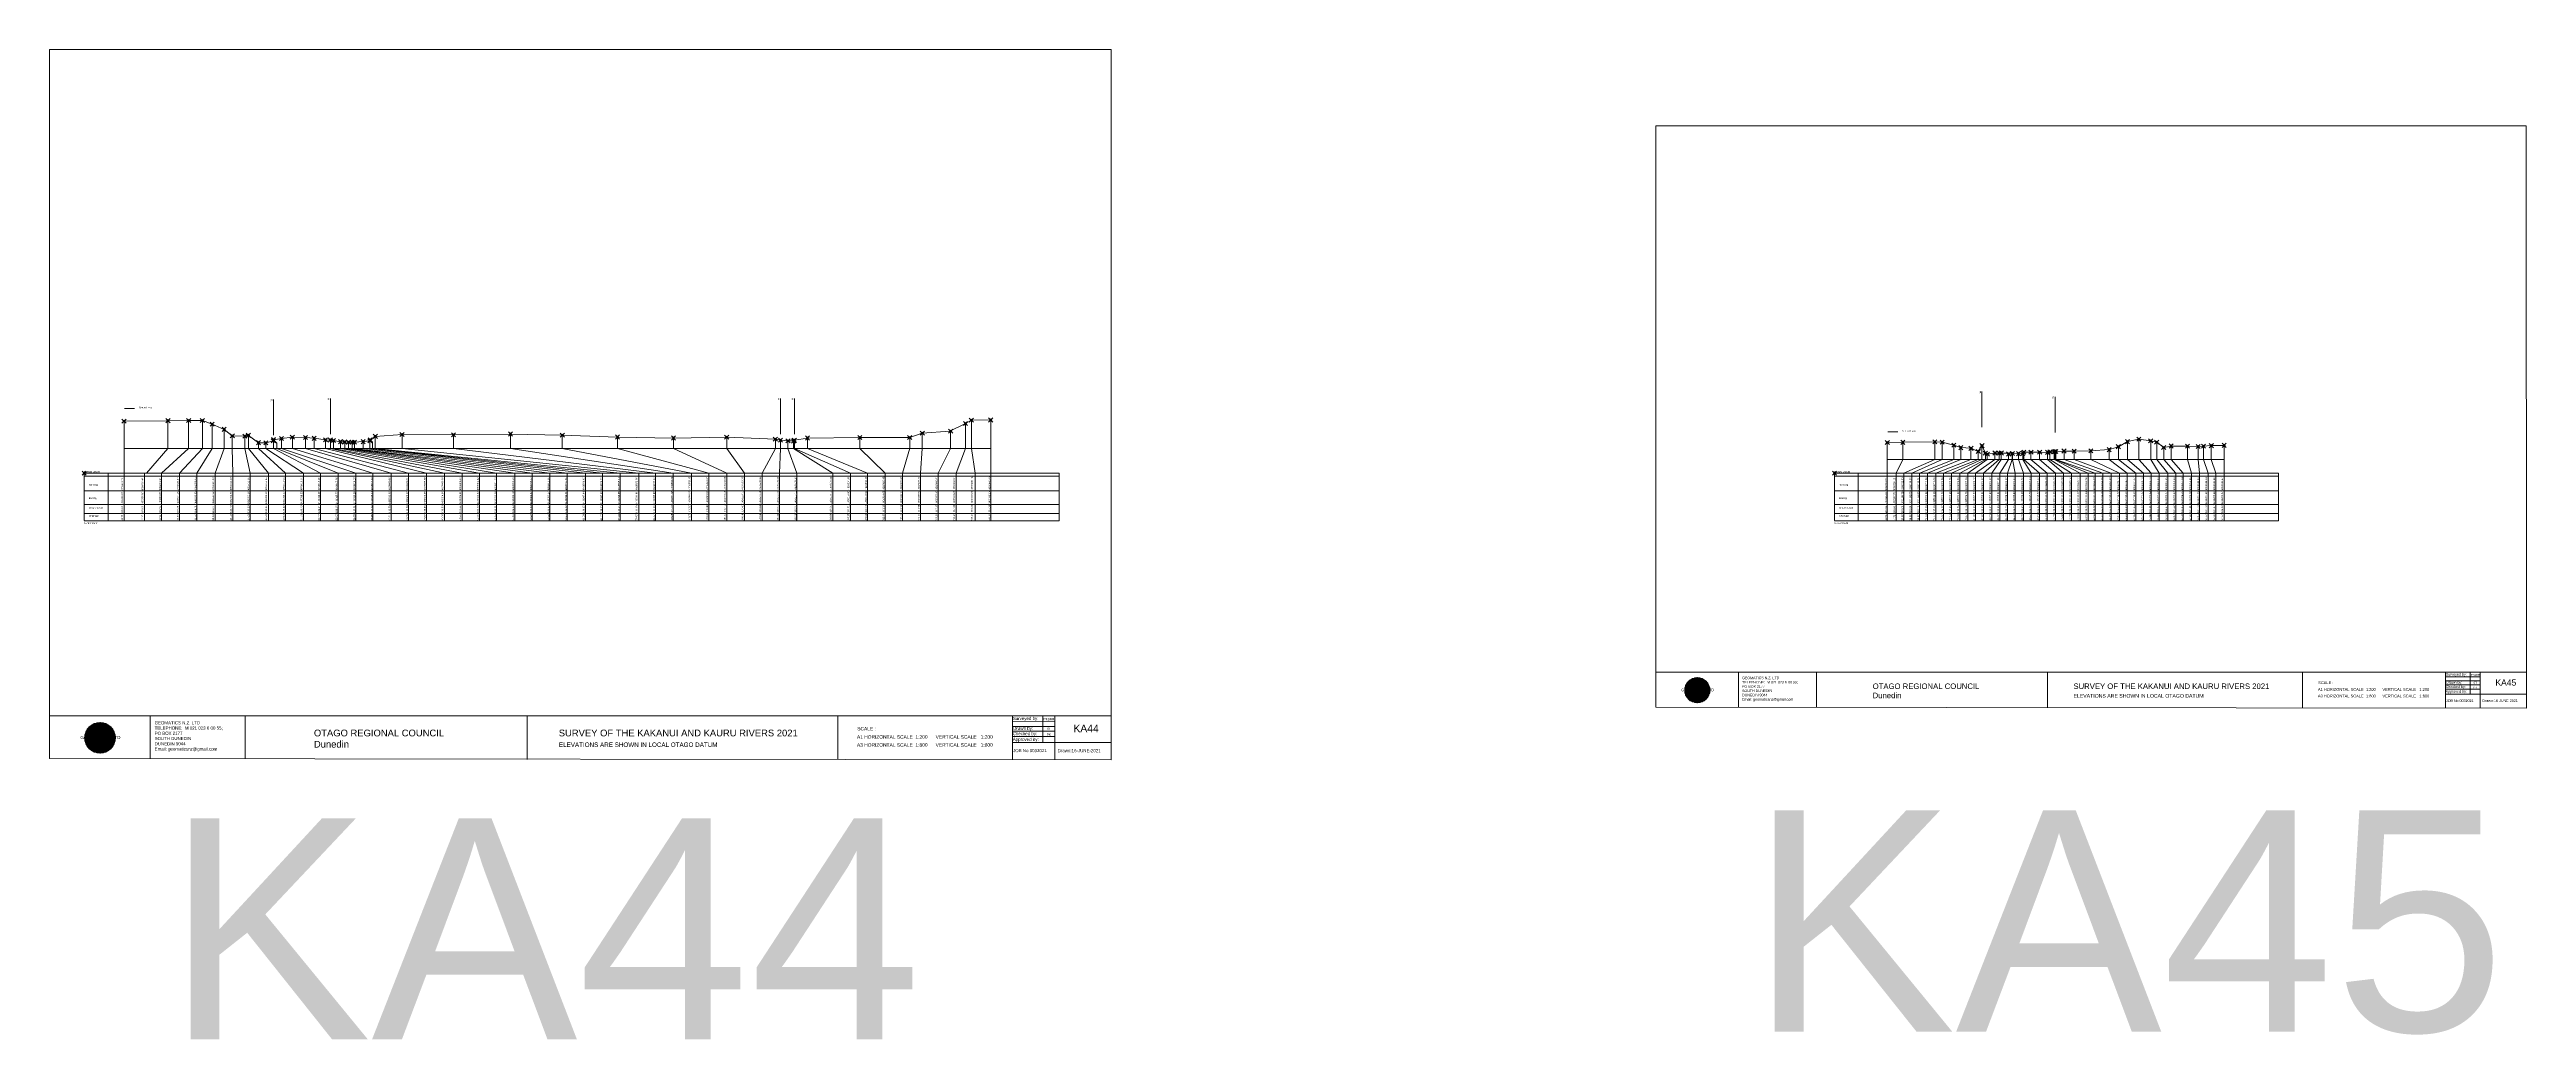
# Model space of a CAD drawing. Header units: millimetres. Extents: x -4102225 to 9709717, y -15023097 to 2258209.
# Drawn here: x 8468726 to 9185087, y -63899 to 222595 of the extents above; entities that cross this region are included whole.
import ezdxf

# ---------------------------------------------------------------- set-up
doc = ezdxf.new("R2010")
doc.units = ezdxf.units.MM
doc.header["$PDMODE"] = 35
doc.header["$PDSIZE"] = 600
doc.layers.get('0').update_dxf_attribs({"lineweight": 0})
doc.layers.add('geo', color=7, linetype='Continuous', lineweight=0)
doc.styles.get("Standard").update_dxf_attribs({"font": 'arial.ttf'})

# ---------------------------------------------------------------- blocks, each defined once
blk = doc.blocks.new('Geomatics_Circle_SPT')
at = {"layer": 'geo', "color": 2, "linetype": 'Continuous', "lineweight": 0}
for p, q in [((0, 25.2), (-25.2, 0)), ((-24.7, 4.9), (-4.9, 24.7)), ((-24.7, -4.9), (4.9, 24.7)), ((4.9, -24.7), (-24.7, 4.9)), ((-24.7, 0), (0, -24.7)), ((-9.7, 23.3), (-23.3, 9.6)), ((9.7, 23.3), (-23.3, -9.7)), ((-23.3, 9.7), (9.7, -23.3)), ((-21, 14), (-14, 21)), ((-21, -14), (14, 21)), ((14, -21), (-21, 14)), ((0, 0), (-17.8, 17.8)), ((0, 0), (-17.8, -17.8)), ((-14, 21), (21, -14)), ((21, 14), (-14, -21)), ((23.3, -9.7), (-9.7, 23.3)), ((-9.7, -23.3), (23.3, 9.7)), ((-4.9, 24.7), (24.7, -4.9)), ((24.7, 4.9), (-4.9, -24.7)), ((25.2, 0), (0, 25.2)), ((0, 0), (17.8, 17.8)), ((0, 0), (17.8, -17.8)), ((0, -24.8), (25.2, 0)), ((4.9, 24.7), (24.7, 4.9)), ((23.3, 9.7), (9.7, 23.3)), ((14, 21), (21, 14)), ((17.8, 18.1), (17.8, 18.1)), ((-4.9, -24.7), (-24.7, -4.9)), ((-23.3, -9.7), (-9.7, -23.3)), ((-14, -21), (-21, -14)), ((-17.8, -17.8), (-17.8, -17.8)), ((24.7, -4.9), (4.9, -24.7)), ((4.9, -24.7), (4.9, -24.7)), ((9.7, -23.3), (23.3, -9.7)), ((21, -14), (14, -21)), ((18.1, -17.8), (18.1, -17.8))]:
    blk.add_line(p, q, dxfattribs=at)
at = {"layer": 'geo', "color": 1, "linetype": 'Continuous', "lineweight": 0}
for p, q in [((-25.2, 0), (9.7, 23.3)), ((-25.2, 0), (-9.6, 23.3)), ((-25.2, 0), (23.3, 9.7)), ((-25.2, 0), (-23.3, 9.7)), ((-23.3, -9.7), (-25.2, 0)), ((-9.6, -23.3), (-25.2, 0)), ((9.7, -23.3), (-25.2, 0)), ((-4.9, 24.8), (-24.7, -4.9)), ((4.9, 24.7), (-24.7, 4.9)), ((14, 21), (-24.7, -4.9)), ((-14, 21), (-24.7, 4.9)), ((21, 14), (-24.7, 4.9)), ((-21, 14), (-24.7, -4.9)), ((0, 0), (-24.7, 4.9)), ((-24.7, 4.9), (-21, -14)), ((-24.7, 4.9), (-4.9, -24.7)), ((-24.7, 4.9), (14, -21)), ((-24.7, 4.9), (-24.7, 4.9)), ((0, 0), (-24.7, -4.9)), ((-23.3, 9.7), (0, 25.2)), ((-23.3, -9.6), (0, 25.2)), ((-23.3, -9.6), (17.8, 17.8)), ((-23.3, 9.7), (-17.8, 17.9)), ((-23.3, -9.6), (-17.8, 17.9)), ((-23.3, 9.7), (17.8, 17.8)), ((-17.8, -17.8), (-23.3, 9.7)), ((0, -25.2), (-23.3, 9.7)), ((-23.3, 9.7), (17.8, -17.8)), ((-23.3, 9.7), (25.2, 0)), ((-23.3, 9.4), (-23.3, 9.4)), ((-23.3, -9.7), (25.2, 0)), ((4.9, 24.8), (-21, -14)), ((-4.9, 24.7), (-21, 14)), ((14, 21), (-21, 14)), ((-14, 21), (-21, -14)), ((0, 0), (-21, 14)), ((-21, 14), (-14, -21)), ((-21, 14), (4.9, -24.7)), ((-21, 14), (-21, 14)), ((24.7, 4.9), (-21, 14)), ((0, 0), (-21, -14)), ((-17.9, 17.6), (-17.9, 17.6)), ((-17.8, 17.8), (9.7, 23.3)), ((-17.8, 17.8), (-9.6, 23.3)), ((-17.8, -17.8), (9.7, 23.3)), ((-17.8, -17.8), (-9.7, 23.3)), ((-9.7, -23.3), (-17.8, 17.8)), ((-17.8, 17.8), (9.7, -23.3)), ((-17.8, 17.8), (23.3, -9.6)), ((-17.8, 17.8), (23.3, 9.7)), ((-17.8, -17.8), (23.3, 9.7)), ((4.9, 24.7), (-14, 21)), ((-4.9, 24.7), (-14, -20.9)), ((0, 0), (-14, 21)), ((-14, 21), (-4.9, -24.7)), ((-14, 21), (-14, 21)), ((24.7, -4.9), (-14, 21)), ((21, 14), (-14, 21)), ((-14, -21), (24.7, 4.9)), ((0, 0), (-14, -21)), ((-9.8, 23.1), (-9.8, 23.1)), ((-9.7, 23.3), (0, 25.2)), ((-9.7, 23.3), (0, -25.2)), ((-9.7, -23.3), (0, 25.2)), ((-9.6, 23.3), (17.8, -17.8)), ((-9.6, 23.3), (25.2, 0)), ((-9.6, 23.3), (17.8, 17.8)), ((-9.6, -23.3), (17.8, 17.9)), ((25.2, 0), (-9.6, -23.3)), ((0, 0), (-4.9, 24.7)), ((-4.9, 24.7), (-4.9, 24.7)), ((21, -14), (-4.9, 24.7)), ((24.8, 4.9), (-4.9, 24.7)), ((14, 21), (-4.9, 24.7)), ((-4.9, -24.7), (21, 14)), ((0, 0), (-4.9, -24.7)), ((-0.2, 25.1), (-0.2, 25.1)), ((0, 25.2), (9.7, -23.3)), ((0, 25.2), (23.3, -9.7)), ((0, 25.2), (23.3, 9.7)), ((0, 25.2), (9.7, 23.3)), ((0, 0), (4.9, 24.7)), ((0, -25.2), (9.7, 23.3)), ((0, 0), (14, 21)), ((0, 0), (21, 14)), ((23.3, 9.7), (0, -25.2)), ((0, 0), (24.8, 4.9)), ((0, 0), (4.9, -24.7)), ((0, 0), (14, -21)), ((0, 0), (21, -14)), ((0, 0), (24.8, -4.9)), ((21, 14), (4.9, 24.8)), ((14, -21), (4.9, 24.7)), ((24.7, -4.9), (4.9, 24.7)), ((4.9, 24.7), (4.9, 24.7)), ((4.9, -24.7), (14, 21)), ((4.9, -24.7), (24.7, 4.9)), ((9.4, 23.3), (9.4, 23.3)), ((9.7, 23.3), (17.8, -17.8)), ((9.7, 23.3), (25.2, 0)), ((9.7, 23.3), (17.8, 17.9)), ((17.8, 17.8), (9.7, -23.3)), ((25.2, 0), (9.7, -23.3)), ((21, -14), (14, 21)), ((24.7, 4.9), (14, 21)), ((14, 21), (14, 21)), ((14, -21), (21, 14)), ((17.6, 17.9), (17.6, 17.9)), ((17.8, 17.8), (23.3, -9.7)), ((17.8, 17.8), (23.3, 9.7)), ((23.3, 9.7), (17.8, -17.8)), ((24.7, -4.9), (21, 14)), ((21, 14), (21, 14)), ((21, -14), (24.7, 4.9)), ((23.1, 9.8), (23.1, 9.8)), ((23.3, 9.7), (25.2, 0)), ((25.2, 0), (23.3, -9.6)), ((24.7, 4.9), (24.7, 4.9)), ((25.1, 0.2), (25.1, 0.2)), ((-25.2, 0), (23.3, -9.7)), ((-25.1, -0.2), (-25.1, -0.2)), ((-24.7, -4.9), (-24.7, -4.9)), ((-24.7, -4.9), (-14, -21)), ((-24.7, -4.9), (4.9, -24.7)), ((-24.7, -4.9), (21, -14)), ((-17.8, -17.8), (-23.3, -9.7)), ((0, -25.2), (-23.3, -9.6)), ((17.8, -17.8), (-23.3, -9.6)), ((-23.1, -9.8), (-23.1, -9.8)), ((-21, -14), (24.7, -4.9)), ((-21, -14), (-21, -14)), ((-21, -14), (-4.9, -24.7)), ((-21, -14), (14, -21)), ((23.3, -9.7), (-17.8, -17.8)), ((-9.6, -23.3), (-17.8, -17.8)), ((9.7, -23.3), (-17.8, -17.8)), ((-17.6, -17.9), (-17.6, -17.9)), ((-14, -21), (21, -14)), ((-14, -21), (-14, -21)), ((-14, -21), (4.9, -24.7)), ((17.8, -17.8), (-9.7, -23.3)), ((0, -25.2), (-9.7, -23.3)), ((-9.4, -23.3), (-9.4, -23.3)), ((-4.9, -24.7), (24.7, -4.9)), ((-4.9, -24.7), (14, -21)), ((-4.9, -24.7), (-4.9, -24.7)), ((23.3, -9.6), (0, -25.2)), ((9.7, -23.3), (0, -25.2)), ((0.2, -25.1), (0.2, -25.1)), ((4.9, -24.7), (21, -14)), ((4.9, -24.7), (4.9, -24.7)), ((17.8, -17.8), (9.7, -23.3)), ((9.8, -23.1), (9.8, -23.1)), ((14, -21), (24.7, -4.9)), ((14, -21), (14, -21)), ((23.3, -9.6), (17.8, -17.8)), ((17.9, -17.6), (17.9, -17.6)), ((21, -14), (21, -14)), ((23.3, -9.4), (23.3, -9.4)), ((24.7, -4.9), (24.7, -4.9))]:
    blk.add_line(p, q, dxfattribs=at)
at = {"layer": 'geo', "color": 114, "linetype": 'Continuous', "lineweight": 0}
for p, q in [((17.9, 17.8), (-25.2, 0)), ((-24.7, 4.9), (14, 21)), ((-24.7, -4.9), (21, 14)), ((-14, -21), (-24.7, 4.9)), ((9.7, 23.3), (-23.3, 9.7)), ((0, 0), (-23.3, 9.7)), ((-23.3, 9.7), (-9.7, -23.3)), ((0, 0), (-23.3, -9.7)), ((-4.9, -24.7), (-21, 14)), ((-20.9, 14), (4.9, 24.7)), ((24.8, 4.9), (-20.9, -14)), ((0, 25.2), (-17.8, 17.8)), ((-17.8, 17.8), (0, -25.2)), ((-14, 21), (-4.9, 24.7)), ((4.9, -24.7), (-14, 21)), ((0, 0), (-9.7, 23.3)), ((0, 0), (-9.7, -23.3)), ((-4.9, 24.7), (14, -21)), ((17.8, -17.8), (0, 25.2)), ((0, 0), (9.7, 23.3)), ((0, 0), (23.3, 9.7)), ((0, 0), (9.7, -23.3)), ((0, 0), (23.3, -9.7)), ((4.9, 24.7), (21, -14)), ((23.3, -9.7), (9.7, 23.3)), ((14, 21), (24.7, -4.9)), ((25.2, 0), (17.8, 17.8)), ((21, 14), (24.7, 4.9)), ((-25.2, 0), (-17.8, -17.8)), ((-21, -14), (-24.7, -4.9)), ((-17.8, -17.8), (25.2, 0)), ((24.8, -4.9), (-14, -21)), ((-9.6, -23.3), (23.3, -9.7)), ((21, -14), (-4.9, -24.8)), ((0, -25.2), (17.9, -17.8)), ((14, -21), (4.9, -24.8))]:
    blk.add_line(p, q, dxfattribs=at)
at = {"layer": 'geo', "color": 250, "linetype": 'Continuous', "lineweight": 0}
for p, q in [((0, 0), (-25.2, 0)), ((24.7, 4.9), (-24.7, 4.9)), ((-24.7, 4.9), (-24.7, -4.9)), ((-23.3, 9.7), (23.3, 9.7)), ((-23.3, 9.7), (-23.3, 9.7)), ((-23.3, -9.7), (-23.3, 9.7)), ((21, 14), (-21, 14)), ((-21, 14), (-21, -14)), ((-17.8, 17.8), (17.8, 17.8)), ((-17.8, -17.8), (-17.8, 17.8)), ((-14, 21), (-14, 21)), ((14, 21), (-14, 21)), ((-14, 20.9), (-14, -21)), ((-9.7, 23.3), (9.7, 23.3)), ((-9.7, -23.3), (-9.7, 23.3)), ((-4.9, 24.7), (4.9, 24.7)), ((-4.9, 24.7), (-4.9, -24.7)), ((0, 0), (0, 25.2)), ((0, 0), (0, -25.2)), ((0, 0), (25.2, 0)), ((4.9, 24.7), (4.9, -24.7)), ((9.7, -23.3), (9.7, 23.3)), ((14, 21), (14, -21)), ((17.8, -17.8), (17.8, 17.8)), ((21, 14), (21, 14)), ((21, -14), (21, 14)), ((23.3, 9.7), (23.3, -9.7)), ((24.7, 4.9), (24.7, 4.9)), ((24.7, -4.9), (24.7, 4.9)), ((-24.7, -4.9), (24.7, -4.9)), ((23.3, -9.7), (-23.3, -9.7)), ((-21, -14), (21, -14)), ((17.8, -17.8), (-17.8, -17.8)), ((-14, -21), (14, -21)), ((9.7, -23.3), (-9.7, -23.3)), ((-4.9, -24.7), (4.9, -24.7))]:
    blk.add_line(p, q, dxfattribs=at)
blk = doc.blocks.new('GeomaticsNZ TITLE BLOCK')
at = {"color": 7, "linetype": 'Continuous', "lineweight": 0}
for p, q in [((0, 94.9), (0, 1579.2)), ((0, 1579.2), (2363.4, 1579.2)), ((2363.4, 1579.2), (2364, 94.9)), ((2364, 94.9), (0, 94.9)), ((0, 94.9), (0, 0)), ((15.9, 94.9), (2364, 94.9)), ((224.3, 95.2), (224.3, -0.3)), ((2364, 94.9), (382.6, 94.9)), ((435.8, 95.2), (435.8, -0.7)), ((1063.4, 94.9), (1063.4, -2.4)), ((1755.4, 94.9), (1755.4, -2.6)), ((2143.6, 60.4), (2238.6, 60.4)), ((2143.9, 94.9), (2143.7, -3)), ((2143.9, 81.9), (2238.6, 81.7)), ((2143.9, 71), (2238.6, 71)), ((2211.5, 94.9), (2211.5, 36.1)), ((2238.6, 94.8), (2238.6, -3.2)), ((2364, -3.5), (2364, 94.9)), ((0, 0), (2364, -3.5)), ((2143.8, 48.6), (2238.6, 48.6)), ((2143.8, 35.4), (2364, 35.3))]:
    blk.add_line(p, q, dxfattribs=at)
at = {"color": 7, "linetype": 'Continuous', "lineweight": 0, "xscale": 1.36, "yscale": 1.36, "zscale": 1.36}
blk.add_blockref('Geomatics_Circle_SPT', (112.4, 45.7), dxfattribs=at)
at = {"color": 7, "linetype": 'Continuous', "lineweight": 0}
for s, p in [('PK&RR', (2213.2, 84.8)), ('ST', (2220.3, 63.6)), ('PK', (2220.4, 50.6))]:
    blk.add_text(s, height=5, dxfattribs=at).set_placement(p)
at = {"color": 7, "linetype": 'Continuous', "lineweight": 0, "attachment_point": 1}
for s, width, heights, insert, char_height in [('{\\C256;GEOMATICS N.Z. LTD                   \\PTELEPHONE:  M 021 023 6 00 55;\\PPO BOX 2177\\PSOUTH DUNEDIN\\PDUNEDIN 9044\\PEmail: geomaticsnz@gmail.com}', 3535.727, [94.7], (234, 82.7), 7), ('{\\C256;OTAGO REGIONAL COUNCIL\\PDunedin}', 3535.727, [0], (588.6, 64), 15), ('{\\C256;SURVEY OF THE KAKANUI AND KAURU RIVERS 2021}', 3535.727, [0], (1133.8, 64), 15), ('{\\C256;Surveyed by:}', 3535.727, [0], (2144.7, 92.4), 7), ('{\\C256;Checked by:}', 3535.727, [0], (2144.7, 58.6), 7), ('{\\C256;Drawn by:}', 3535.727, [0], (2145.8, 70.4), 7), ('{\\C256;Geomatics N.Z. LTD                   }', 125.079, [15.8], (68.8, 49.9), 7), ('{\\C256;ELEVATIONS ARE SHOWN IN LOCAL OTAGO DATUM}', 3535.727, [0], (1134.1, 35.4), 10), ('{\\C256;Approved by:}', 3535.727, [0], (2144.7, 45.9), 7), ('{\\C256;JOB No 0032021}', 3535.727, [0], (2145.3, 20.8), 7), ('{\\C256;Drawn:16-JUNE-2021}', 3535.727, [0], (2244.7, 20.7), 7)]:
    blk.add_mtext_dynamic_manual_height_columns(s, width=width, gutter_width=159, heights=heights, dxfattribs=dict(at, insert=insert, char_height=char_height))

msp = doc.modelspace()

# ---------------------------------------------------------------- linework, layer by layer
at = {"lineweight": 0}
for p, q in [((9027611.497, 113287.219), (9027611.497, 123645.857)), ((9048749.895, 111720.886), (9048749.895, 122079.524)), ((8533474.138, 110971.855), (8533474.138, 121330.493)), ((8549951.658, 111239.046), (8549951.658, 121597.684)), ((8680158.208, 111239.046), (8680158.208, 121597.684)), ((8684150.839, 111239.046), (8684150.839, 121597.684)), ((8478735.656, 100000), (8478735.656, 86302.518)), ((8478735.656, 100000), (8760748.98, 100000)), ((8478735.656, 99153.568), (8760748.98, 99153.568)), ((8478735.656, 94830.946), (8760748.98, 94830.946)), ((8485637.998, 100000), (8485637.998, 86175.74)), ((8984950.935, 100000), (8984950.935, 86302.518)), ((8984950.935, 100000), (9113326.062, 100000)), ((8984950.935, 99153.568), (9113326.062, 99153.568)), ((8984950.935, 94830.946), (9113326.062, 94830.946)), ((8991853.277, 100000), (8991853.277, 86175.74)), ((8478735.656, 90885.991), (8760748.98, 90885.991)), ((8478735.656, 88325.82), (8760748.98, 88325.82)), ((8478735.656, 86175.74), (8760748.98, 86175.74)), ((8984950.935, 90885.991), (9113326.062, 90885.991)), ((8984950.935, 88325.82), (9113326.062, 88325.82)), ((8984950.935, 86175.74), (9113326.062, 86175.74))]:
    msp.add_line(p, q, dxfattribs=at)
for p, q in [((8490278.745, 115037), (8490278.745, 86175.74)), ((9000226.385, 108885), (9000226.385, 86175.74)), ((9004712.712, 108925), (9004712.712, 103901.562)), ((9013984.841, 109075), (9013984.841, 103901.562)), ((9016086.642, 108925), (9016086.642, 103901.562)), ((9019465.719, 108115), (9019465.719, 103901.562)), ((9067060.163, 107648), (9067060.163, 103901.562)), ((9069716.389, 109128), (9069716.389, 103901.562)), ((9072997.994, 109808), (9072997.994, 103901.562)), ((9076403.682, 109368), (9076403.682, 103901.562)), ((9078141.189, 108968), (9078141.189, 103901.562)), ((9082321.547, 107849), (9082321.547, 103901.562)), ((9087035.929, 107809), (9087035.929, 103901.562)), ((9090153.55, 107699), (9090153.55, 103901.562)), ((9091668.228, 107789), (9091668.228, 103901.562)), ((9093939.12, 107969), (9093939.12, 103901.562)), ((9097670.164, 108029), (9097670.164, 86175.74)), ((9000226.385, 103901.562), (9097670.164, 103901.562)), ((9021508.627, 107376), (9021508.627, 103901.562)), ((9024435.03, 107186), (9024435.03, 103901.562)), ((9026540.495, 106266), (9026540.495, 103901.562)), ((9028594.06, 105756), (9028594.06, 103901.562)), ((9029143.535, 105486), (9029143.535, 103901.562)), ((9031373.954, 105826), (9031373.954, 103901.562)), ((9032572.014, 105796), (9032572.014, 103901.562)), ((9033210.568, 105816), (9033210.568, 103901.562)), ((9035317.817, 105546), (9035317.817, 103901.562)), ((9036386.456, 105696), (9036386.456, 103901.562)), ((9036416.343, 105696), (9036416.343, 103901.562)), ((9038195.764, 105627), (9038195.764, 103901.562)), ((9039437.918, 105727), (9039437.918, 103901.562)), ((9039732.019, 106047), (9039732.019, 103901.562)), ((9041788.426, 106077), (9041788.426, 103901.562)), ((9044279.185, 106087), (9044279.185, 103901.562)), ((9046548.188, 106017), (9046548.188, 103901.562)), ((9047278.638, 106157), (9047278.638, 103901.562)), ((9048512.98, 106167), (9048512.98, 103901.562)), ((9048992.208, 106267), (9048992.208, 103901.562)), ((9051341.684, 106387), (9051341.684, 103901.562)), ((9054285.819, 106377), (9054285.819, 103901.562)), ((9059116.357, 106458), (9059116.357, 103901.562)), ((9064425.461, 106798), (9064425.461, 103901.562)), ((9080167.765, 107419), (9080167.765, 103901.562)), ((8760748.98, 100000), (8760748.98, 86175.74)), ((9002813.554, 86175.74), (9002813.554, 100000)), ((9004995.642, 86175.74), (9004995.642, 100000)), ((9007301.671, 86175.74), (9007301.671, 100000)), ((9009572.22, 86175.74), (9009572.22, 100000)), ((9011819.721, 86175.74), (9011819.721, 100000)), ((9014298.849, 86175.74), (9014298.849, 100000)), ((9016523.111, 86175.74), (9016523.111, 100000)), ((9018840.043, 86175.74), (9018840.043, 100000)), ((9021226.501, 86175.74), (9021226.501, 100000)), ((9023519.046, 86175.74), (9023519.046, 100000)), ((9025758.418, 86175.74), (9025758.418, 100000)), ((9028015.77, 86175.74), (9028015.77, 100000)), ((9030449.088, 86175.74), (9030449.088, 100000)), ((9032733.696, 86175.74), (9032733.696, 100000)), ((9034953.081, 86175.74), (9034953.081, 100000)), ((9037219.422, 86175.74), (9037219.422, 100000)), ((9039602.915, 86175.74), (9039602.915, 100000)), ((9041888.766, 86175.74), (9041888.766, 100000)), ((9044242.038, 86175.74), (9044242.038, 100000)), ((9046513.926, 86175.74), (9046513.926, 100000)), ((9048876.763, 86175.74), (9048876.763, 100000)), ((9051212.917, 86175.74), (9051212.917, 100000)), ((9053491.882, 86175.74), (9053491.882, 100000)), ((9056023.13, 86175.74), (9056023.13, 100000)), ((9058280.195, 86175.74), (9058280.195, 100000)), ((9060331.646, 86175.74), (9060331.646, 100000)), ((9062613.575, 86175.74), (9062613.575, 100000)), ((9065024.229, 86175.74), (9065024.229, 100000)), ((9067361.339, 86175.74), (9067361.339, 100000)), ((9069624.812, 86175.74), (9069624.812, 100000)), ((9072072.38, 86175.74), (9072072.38, 100000)), ((9074335.852, 86175.74), (9074335.852, 100000)), ((9076524.443, 86175.74), (9076524.443, 100000)), ((9078904.493, 86175.74), (9078904.493, 100000)), ((9081342.88, 86175.74), (9081342.88, 100000)), ((9083687.45, 86175.74), (9083687.45, 100000)), ((9085844.386, 86175.74), (9085844.386, 100000)), ((9088220.228, 86175.74), (9088220.228, 100000)), ((9090564.798, 86175.74), (9090564.798, 100000)), ((9093065.635, 86175.74), (9093065.635, 100000)), ((9095285.115, 86175.74), (9095285.115, 100000)), ((9113326.062, 100000), (9113326.062, 86175.74))]:
    msp.add_line(p, q)
at = {"color": 1, "lineweight": 0}
for p, q in [((8490361.032, 118744.445), (8493267.763, 118744.445)), ((9000359.651, 111972.911), (9003266.382, 111972.911))]:
    msp.add_line(p, q, dxfattribs=at)
at = {"linetype": 'Continuous', "lineweight": 0}
for p, q in [((8502968.844, 115177), (8502968.844, 107146.411)), ((8508962.968, 115257), (8508962.968, 107146.411)), ((8512927.86, 115247), (8512927.86, 107146.411)), ((8735325.323, 115334), (8735325.323, 107146.411)), ((8515758.337, 114156), (8515758.337, 107146.411)), ((8519240.906, 112666), (8519240.906, 107146.411)), ((8521576.025, 110786), (8521576.025, 107146.411)), ((8525206.391, 110686), (8525206.391, 107146.411)), ((8526220.957, 110936), (8526220.957, 107146.411)), ((8529155.842, 108816), (8529155.842, 107146.411)), ((8531307.718, 108776), (8531307.718, 107146.411)), ((8533468.853, 109336), (8533468.853, 107146.411)), ((8533474.138, 109666), (8533474.138, 107146.411)), ((8533474.138, 109666), (8534461.273, 108662.902)), ((8534461.273, 108662.902), (8534461.273, 107146.411)), ((8535787.865, 110006), (8535787.865, 107146.411)), ((8538957.059, 110386), (8538957.059, 107146.411)), ((8542738.857, 110286), (8542738.857, 107146.411)), ((8545256.261, 110086), (8545300.247, 107134.909)), ((8548524.72, 109626), (8548524.72, 107146.411)), ((8549951.658, 109586), (8549951.658, 107146.411)), ((8550854.184, 109436), (8550854.184, 107146.411)), ((8552856.612, 109086), (8552856.612, 107146.411)), ((8554095.665, 109006), (8554095.665, 107146.411)), ((8555193.679, 108976), (8555193.679, 107146.411)), ((8556271.876, 108976), (8556271.876, 107146.411)), ((8556918.86, 108946), (8556918.86, 107146.411)), ((8559449.112, 109116), (8559449.112, 107146.411)), ((8561393.133, 109346), (8561393.133, 107146.411)), ((8561472.228, 109596), (8562104.985, 108991.025)), ((8562104.985, 108991.025), (8562104.985, 107146.411)), ((8562930.666, 110636), (8562930.666, 107146.411)), ((8570671.835, 111186), (8570671.835, 107146.411)), ((8585535.628, 111076), (8585535.628, 107146.411)), ((8602045.983, 111316), (8602045.983, 107146.411)), ((8617019.413, 110985), (8617019.413, 107146.411)), ((8632976.84, 110445), (8632976.84, 107146.411)), ((8649172.957, 110165), (8649172.957, 107146.411)), ((8664578.724, 110405), (8664578.724, 107146.411)), ((8678640.598, 109835), (8678640.598, 107146.411)), ((8680108.819, 109515), (8680108.819, 107146.411)), ((8682289.815, 109345), (8682289.815, 107146.411)), ((8683894.599, 109305), (8683894.599, 107146.411)), ((8684150.839, 109505), (8684150.839, 107146.411)), ((8687942.576, 110165), (8687942.576, 107146.411)), ((8703091.604, 110315), (8703091.604, 107146.411)), ((8717487.984, 110334), (8717487.984, 107195.697)), ((8721139.231, 111554), (8721139.231, 107146.411)), ((8729343.849, 112124), (8729343.849, 107146.411)), ((8733630.465, 114384), (8733630.465, 107146.411)), ((9027611.497, 107960), (9027611.497, 103901.562)), ((8502968.844, 107146.411), (8496790.441, 100000)), ((8508962.968, 107146.411), (8501117.26, 100000)), ((8512927.86, 107146.411), (8506302.346, 100000)), ((8515758.337, 107146.411), (8511350.908, 100000)), ((8519240.906, 107146.411), (8516581.292, 100000)), ((8521576.025, 107146.411), (8521714.034, 100000)), ((8585535.628, 107146.411), (8643999.517, 100000)), ((8602045.983, 107146.411), (8649108.105, 100000)), ((8617019.413, 107146.411), (8654380.539, 100000)), ((8632976.84, 107146.411), (8659379.845, 100000)), ((8649172.957, 107146.411), (8664609.199, 100000)), ((8664578.724, 107146.411), (8669708.681, 100000)), ((9004712.712, 103901.562), (9002813.554, 100000)), ((9013984.841, 103901.562), (9004995.642, 100000)), ((9016086.642, 103901.562), (9007301.671, 100000)), ((9019465.719, 103901.562), (9009572.22, 100000)), ((9021508.627, 103901.562), (9011819.721, 100000)), ((9024435.03, 103901.562), (9014298.849, 100000)), ((9026540.495, 103901.562), (9016523.111, 100000)), ((9027611.497, 103901.562), (9018840.043, 100000)), ((9028594.06, 103901.562), (9021226.501, 100000)), ((9029143.535, 103901.562), (9023519.046, 100000)), ((9031373.954, 103901.562), (9025758.418, 100000)), ((9032572.014, 103901.562), (9028015.77, 100000)), ((9033210.568, 103901.562), (9030449.088, 100000)), ((9035317.817, 103901.562), (9032733.696, 100000)), ((9036386.456, 103901.562), (9034953.081, 100000)), ((9036416.343, 103901.562), (9037219.422, 100000)), ((9038195.764, 103901.562), (9039602.915, 100000)), ((9039437.918, 103901.562), (9041888.766, 100000)), ((9039732.019, 103901.562), (9044242.038, 100000)), ((9041788.426, 103901.562), (9046513.926, 100000)), ((9044279.185, 103901.562), (9048876.763, 100000)), ((9046548.188, 103901.562), (9051212.917, 100000)), ((9047278.638, 103901.562), (9053491.882, 100000)), ((9048512.98, 103901.562), (9056023.13, 100000)), ((9048749.895, 103901.562), (9058280.195, 100000)), ((9048992.208, 103901.562), (9060331.646, 100000)), ((9051341.684, 103901.562), (9062613.575, 100000)), ((9054285.819, 103901.562), (9065024.229, 100000)), ((9059116.357, 103901.562), (9067361.339, 100000)), ((9064425.461, 103901.562), (9069624.812, 100000)), ((9067060.163, 103901.562), (9072072.38, 100000)), ((9069716.389, 103901.562), (9074335.852, 100000)), ((9072997.994, 103901.562), (9076524.443, 100000)), ((9076403.682, 103901.562), (9078904.493, 100000)), ((9078141.189, 103901.562), (9081342.88, 100000)), ((9080167.765, 103901.562), (9083687.45, 100000)), ((9082321.547, 103901.562), (9085844.386, 100000)), ((9087035.929, 103901.562), (9088220.228, 100000)), ((9090153.55, 103901.562), (9090564.798, 100000)), ((9091668.228, 103901.562), (9093065.635, 100000)), ((9093939.12, 103901.562), (9095285.115, 100000)), ((8496150.264, 86175.74), (8496150.264, 100000)), ((8501117.26, 86175.74), (8501117.26, 100000)), ((8506302.346, 86175.74), (8506302.346, 100000)), ((8511350.908, 86175.74), (8511350.908, 100000)), ((8516581.292, 86175.74), (8516581.292, 100000)), ((8521714.034, 86175.74), (8521714.034, 100000)), ((8526778.355, 86175.74), (8526778.355, 100000)), ((8532013.728, 86175.74), (8532013.728, 100000)), ((8536962.668, 86175.74), (8536962.668, 100000)), ((8542141.895, 86175.74), (8542141.895, 100000)), ((8547051.319, 86175.74), (8547051.319, 100000)), ((8552173.924, 86175.74), (8552173.924, 100000)), ((8557277.92, 86175.74), (8557277.92, 100000)), ((8562215.06, 86175.74), (8562215.06, 100000)), ((8567551.956, 86175.74), (8567551.956, 100000)), ((8572585.63, 86175.74), (8572585.63, 100000)), ((8577771.746, 86175.74), (8577771.746, 100000)), ((8588036.438, 86175.74), (8588036.438, 100000)), ((8593092.285, 86175.74), (8593092.285, 100000)), ((8598003.056, 86175.74), (8598003.056, 100000)), ((8603291.486, 86175.74), (8603291.486, 100000)), ((8608279.546, 86175.74), (8608279.546, 100000)), ((8613427.334, 86175.74), (8613427.334, 100000)), ((8618412.623, 86175.74), (8618412.623, 100000)), ((8623738.432, 86175.74), (8623738.432, 100000)), ((8628635.502, 86175.74), (8628635.502, 100000)), ((8633750.188, 86175.74), (8633750.188, 100000)), ((8639136.974, 86175.74), (8639136.974, 100000)), ((8643999.517, 86175.74), (8643999.517, 100000)), ((8649108.105, 86175.74), (8649108.105, 100000)), ((8654380.539, 86175.74), (8654380.539, 100000)), ((8659379.845, 86175.74), (8659379.845, 100000)), ((8664609.199, 86175.74), (8664609.199, 100000)), ((8669708.681, 86175.74), (8669708.681, 100000)), ((8674843.877, 86175.74), (8674843.877, 100000))]:
    msp.add_line(p, q, dxfattribs=at)
at = {"color": 7}
for p, q in [((8740920.088, 115394), (8740920.088, 86175.74)), ((8490278.745, 107146.411), (8740920.088, 107146.411))]:
    msp.add_line(p, q, dxfattribs=at)
at = {"color": 7, "linetype": 'Continuous', "lineweight": 0}
for p, q in [((8525206.391, 107146.411), (8526778.355, 100000)), ((8526220.957, 107146.411), (8532013.728, 100000)), ((8529155.842, 107146.411), (8536962.668, 100000)), ((8531307.718, 107146.411), (8542141.895, 100000)), ((8533474.138, 107146.411), (8547051.319, 100000)), ((8534461.273, 107146.411), (8552173.924, 100000)), ((8535787.865, 107146.411), (8557277.92, 100000)), ((8538957.059, 107146.411), (8562215.06, 100000)), ((8542738.857, 107146.411), (8567551.956, 100000)), ((8545256.261, 107146.411), (8572585.63, 100000)), ((8548524.72, 107146.411), (8577771.746, 100000)), ((8549951.658, 107146.411), (8582930.937, 100000)), ((8550854.184, 107146.411), (8588036.438, 100000)), ((8552856.612, 107146.411), (8593092.285, 100000)), ((8554095.665, 107146.411), (8598003.056, 100000)), ((8555193.679, 107146.411), (8603291.486, 100000)), ((8556271.876, 107146.411), (8608279.546, 100000)), ((8556918.86, 107146.411), (8613427.334, 100000)), ((8559449.112, 107146.411), (8618412.623, 100000)), ((8561393.133, 107146.411), (8623738.432, 100000)), ((8562104.985, 107146.411), (8628635.502, 100000)), ((8562930.666, 107146.411), (8633750.188, 100000)), ((8570671.835, 107146.411), (8639136.974, 100000)), ((8678640.598, 107146.411), (8674843.877, 100000)), ((8680108.819, 107146.411), (8679836.452, 100000)), ((8682289.815, 107146.411), (8684818.177, 100000)), ((8683894.599, 107146.411), (8695241.012, 100000)), ((8684150.839, 107146.411), (8700342.157, 100000)), ((8687942.576, 107146.411), (8705250.235, 100000)), ((8703091.604, 107146.411), (8710406.496, 100000)), ((8717487.984, 107195.697), (8715439.616, 100000)), ((8721139.231, 107146.411), (8720617.259, 100000)), ((8729343.849, 107146.411), (8725711.751, 100000)), ((8733630.465, 107146.411), (8730944.748, 100000)), ((8735325.323, 107146.411), (8736471.78, 100000)), ((8679836.452, 86175.74), (8679836.452, 100000)), ((8684818.177, 86175.74), (8684818.177, 100000)), ((8695241.012, 86175.74), (8695241.012, 100000)), ((8700342.157, 86175.74), (8700342.157, 100000)), ((8705250.235, 86175.74), (8705250.235, 100000)), ((8710406.496, 86175.74), (8710406.496, 100000)), ((8715439.616, 86175.74), (8715439.616, 100000)), ((8720617.259, 86175.74), (8720617.259, 100000)), ((8725711.751, 86175.74), (8725711.751, 100000)), ((8730944.748, 86175.74), (8730944.748, 100000)), ((8736471.78, 100000), (8736471.78, 86175.74))]:
    msp.add_line(p, q, dxfattribs=at)
at = {"color": 4}
msp.add_line((9048749.895, 106257), (9048749.895, 103901.562), dxfattribs=at)
at = {"color": 4, "linetype": 'Continuous', "lineweight": 0}
msp.add_line((8582930.937, 86175.74), (8582930.937, 100000), dxfattribs=at)
at = {"color": 1}
msp.add_lwpolyline([(8490278.745, 115037), (8502968.844, 115177), (8508962.968, 115257), (8512927.86, 115257), (8515758.337, 114156), (8519240.906, 112666), (8521576.025, 110786), (8525206.391, 110686), (8526220.957, 110936), (8529155.842, 108816), (8531307.718, 108776), (8533468.853, 109336), (8533474.138, 109666), (8535787.865, 110006), (8538957.059, 110386), (8542738.857, 110286), (8545256.261, 110086), (8548524.72, 109626), (8549951.658, 109586), (8550854.184, 109436), (8552856.612, 109086), (8554095.665, 109086), (8555193.679, 108976), (8556271.876, 108976), (8556918.86, 108946), (8559449.112, 109116), (8561393.133, 109346), (8561472.228, 109596), (8562930.666, 110636), (8570671.835, 111186), (8585535.628, 111076), (8602045.983, 111316), (8617019.413, 110985), (8632976.84, 110445), (8649172.957, 110165), (8664578.724, 110405), (8678640.598, 109835), (8680108.819, 109515), (8682289.815, 109345), (8683894.599, 109345), (8684150.839, 109505), (8687942.576, 110165), (8703091.604, 110315), (8717487.959, 110334), (8721139.231, 111554), (8729060.169, 112124), (8733630.465, 114384), (8735325.323, 115334), (8740920.088, 115394)], dxfattribs=at)
at = {"color": 1, "linetype": 'Continuous', "lineweight": 0}
msp.add_lwpolyline([(9000226.385, 108885), (9004712.712, 108925), (9013984.841, 109075), (9016086.642, 108925), (9019465.719, 108115), (9021508.627, 107376), (9024435.03, 107186), (9026540.495, 106266), (9027611.497, 107960), (9028594.06, 105756), (9029143.535, 105486), (9031373.954, 105826), (9032572.014, 105826), (9033210.568, 105816), (9035317.817, 105816), (9036386.456, 105696), (9036416.343, 105696), (9038195.764, 105627), (9038195.764, 105627), (9039437.918, 105727), (9039732.019, 106047), (9041788.426, 106077), (9044279.185, 106087), (9046548.188, 106017), (9047278.638, 106157), (9048512.98, 106167), (9048749.895, 106257), (9048992.208, 106267), (9051341.684, 106387), (9054285.819, 106377), (9059116.357, 106458), (9064425.461, 106798), (9067060.163, 107648), (9069716.389, 109128), (9072997.994, 109808), (9076403.682, 109368), (9078141.189, 108968), (9080167.765, 107419), (9082321.547, 107849), (9087035.929, 107809), (9085359.396, 107809), (9087035.929, 107809), (9090153.55, 107699), (9091668.228, 107789), (9093939.12, 107969), (9097670.164, 108029)], dxfattribs=at)
at = {"color": 7}
for p in [(8490278.745, 115037), (8502968.844, 115177), (8508962.968, 115257), (8512927.86, 115247), (8515758.337, 114156), (8733630.465, 114384), (8735325.323, 115334), (8740920.088, 115394), (8519240.906, 112666), (8521576.025, 110786), (8525206.391, 110686), (8526220.957, 110936), (8529155.842, 108816), (8531307.718, 108776), (8533468.853, 109336), (8533474.138, 109666), (8535787.865, 110006), (8538957.059, 110386), (8542738.857, 110286), (8545256.261, 110086), (8548524.72, 109626), (8549951.658, 109586), (8550854.184, 109436), (8552856.612, 109086), (8554095.665, 109006), (8555193.679, 108976), (8556271.876, 108976), (8556918.86, 108946), (8559449.112, 109116), (8561393.133, 109346), (8561472.228, 109596), (8562930.666, 110636), (8570671.835, 111186), (8585535.628, 111076), (8602045.983, 111316), (8617019.413, 110985), (8632976.84, 110445), (8649172.957, 110165), (8664578.724, 110405), (8678640.598, 109835), (8680108.819, 109515), (8682289.815, 109345), (8683894.599, 109305), (8684150.839, 109505), (8687942.576, 110165), (8703091.604, 110315), (8717487.959, 110334), (8721139.231, 111554), (8729343.849, 112124), (9000226.385, 108885), (9004712.712, 108925), (9013984.841, 109075), (9016086.642, 108955), (9019465.719, 108115), (9021508.627, 107376), (9024435.03, 107186), (9027611.497, 107960), (9067060.163, 107648), (9069716.389, 109128), (9072997.994, 109808), (9076403.682, 109368), (9078141.189, 108968), (9080167.765, 107419), (9082321.547, 107849), (9087035.929, 107809), (9090153.55, 107699), (9091668.228, 107789), (9093939.12, 107969), (9097670.164, 108029), (9026540.495, 106266), (9028594.06, 105756), (9029143.535, 105486), (9031373.954, 105826), (9032572.014, 105796), (9033210.568, 105816), (9035317.817, 105546), (9036386.456, 105696), (9036416.343, 105696), (9038195.764, 105627), (9039437.918, 105727), (9039732.019, 106047), (9041788.426, 106077), (9044279.185, 106087), (9046548.188, 106017), (9047278.638, 106157), (9048512.98, 106167), (9048749.895, 106257), (9048992.208, 106267), (9051341.684, 106387), (9054285.819, 106377), (9059116.357, 106458), (9064425.461, 106798)]:
    msp.add_point(p, dxfattribs=at)
at = {"color": 7, "lineweight": 0}
for p in [(8478735.656, 100000), (8478735.656, 100000), (8984950.935, 100000), (8984950.935, 100000)]:
    msp.add_point(p, dxfattribs=at)

# ---------------------------------------------------------------- block references
for p, xscale, yscale, zscale in [((8468726.002, 17459.774), 129.8950617620501, 129.8950617620501, 129.8950617620501), ((8933309.765, 32308.825), 106.5053773992074, 106.5053773992074, 106.5053773992074)]:
    msp.add_blockref('GeomaticsNZ TITLE BLOCK', p, dxfattribs=dict(at, xscale=xscale, yscale=yscale, zscale=zscale))

# ---------------------------------------------------------------- texts
at = {"lineweight": 0}
for s, height, p in [('Ground Level', 473.07414, (8494553.363, 118744.445)), ('Ground Level', 473.07414, (9004551.982, 111972.911)), ('DATUM 100.00', 473.07414, (8478668.72, 100135.982)), ('DATUM 100.00', 473.07414, (8984883.998, 100135.982)), ('Northing', 473.0741, (8480179.723, 96387.343)), ('Northing', 473.0741, (8986395.002, 96387.343)), ('Ground Level', 473.07414, (8480127.943, 89738.63)), ('Chainage', 473.0741, (8480130.202, 87414.494)), ('Easting', 473.0741, (8480110.84, 92527.941)), ('Ground Level', 473.07414, (8986343.222, 89738.63)), ('Chainage', 473.0741, (8986345.48, 87414.494)), ('Easting', 473.0741, (8986326.119, 92527.941)), ('Section KA44', 473.07414, (8478668.709, 85257.825)), ('Section KA45', 473.07414, (8984883.988, 85257.825))]:
    msp.add_text(s, height=height, dxfattribs=at).set_placement(p)
for s, p in [(' -9.72  115.04  1430346.57  4996648.21', (8490001.946, 86153.571)), ('  2.97  115.18  1430338.50  4996638.46', (8495883.757, 86155.276)), ('  8.96  115.26  1430333.89  4996634.49', (8500986.722, 86147.432)), (' 12.93  115.25  1430331.48  4996631.32', (8506089.687, 86099.683)), (' 15.76  114.16  1430329.33  4996629.45', (8511192.652, 86099.683)), (' 19.24  112.67  1430326.82  4996627.03', (8516295.617, 86099.683)), (' 21.58  110.79  1430324.95  4996625.59', (8521398.582, 86155.276)), (' 25.21  110.69  1430322.56  4996622.85', (8526501.547, 86155.276)), (' 26.22  110.94  1430321.56  4996622.41', (8531604.512, 86155.276)), (' 29.16  108.82  1430319.57  4996620.25', (8536707.478, 86155.276)), (' 31.31  108.78  1430318.23  4996618.55', (8541810.443, 86146.409)), (' 33.47  109.34  1430316.36  4996617.36', (8546913.408, 86146.409)), (' 33.47  109.67  1430315.77  4996617.96', (8552016.373, 86146.409)), (' 35.79  110.01  1430314.28  4996616.17', (8557119.338, 86146.409)), (' 38.96  110.39  1430312.74  4996613.22', (8562222.303, 86146.409)), (' 42.74  110.29  1430310.82  4996609.82', (8567325.268, 86166.872)), (' 45.26  110.09  1430309.07  4996608.01', (8572428.233, 86166.872)), (' 48.52  109.63  1430306.65  4996605.80', (8577531.198, 86166.872)), (' 49.95  109.59  1430304.86  4996605.55', (8582634.163, 86166.872)), (' 50.85  109.44  1430304.61  4996604.53', (8587737.128, 86146.75)), (' 52.86  109.09  1430303.92  4996602.42', (8592840.093, 86146.75)), (' 54.10  109.01  1430303.38  4996601.23', (8597943.059, 86146.75)), (' 55.19  108.98  1430302.78  4996600.29', (8603046.024, 86146.75)), (' 56.27  108.98  1430301.97  4996599.57', (8608148.989, 86146.75)), (' 56.92  108.95  1430300.57  4996600.00', (8613251.954, 86146.75)), (' 59.45  109.12  1430299.21  4996597.80', (8618354.919, 86146.75)), (' 61.39  109.35  1430297.84  4996596.42', (8623457.884, 86149.478)), (' 61.47  109.60  1430297.82  4996596.33', (8628560.849, 86149.478)), (' 62.93  110.64  1430296.85  4996595.24', (8633663.814, 86149.478)), (' 70.67  111.19  1430291.91  4996589.26', (8638766.779, 86142.657)), (' 85.54  111.08  1430282.82  4996577.43', (8643869.744, 86147.432)), ('102.05  111.32  1430271.08  4996565.79', (8648972.709, 86099.683)), ('117.02  110.99  1430260.52  4996555.16', (8654075.675, 86099.683)), ('132.98  110.45  1430249.82  4996543.32', (8659178.64, 86099.683)), ('149.17  110.17  1430239.41  4996530.89', (8664281.605, 86099.683)), ('164.58  110.41  1430229.19  4996519.36', (8669384.57, 86099.683)), ('178.64  109.84  1430219.31  4996509.34', (8674487.535, 86099.683)), ('  0.23  108.89  1432196.82  4996734.79', (9000197.827, 86146.75)), ('  4.71  108.93  1432197.75  4996730.13', (9002510.171, 86166.872)), (' 13.98  109.08  1432189.78  4996722.50', (9004822.514, 86099.683)), (' 16.09  108.96  1432193.03  4996719.02', (9007134.858, 86099.683)), (' 19.47  108.12  1432194.93  4996715.31', (9009447.202, 86099.683)), (' 21.51  107.38  1432200.56  4996713.56', (9011759.545, 86155.276)), (' 24.44  107.19  1432199.05  4996710.39', (9014071.889, 86155.276)), (' 26.54  106.27  1432201.30  4996708.58', (9016384.232, 86155.276)), (' 27.61  107.96  1432202.65  4996707.76', (9018696.576, 86155.276)), (' 28.59  105.76  1432201.50  4996706.53', (9021008.92, 86155.276)), (' 29.14  105.49  1432206.75  4996707.38', (9023321.263, 86155.276)), (' 31.37  105.83  1432207.20  4996705.17', (9025633.607, 86146.409)), (' 32.57  105.80  1432203.51  4996702.87', (9027945.95, 86146.409)), (' 33.21  105.82  1432207.90  4996703.47', (9030258.294, 86146.409)), (' 35.32  105.55  1432208.51  4996701.45', (9032570.638, 86146.409)), (' 36.39  105.70  1432205.70  4996699.47', (9034882.981, 86146.409)), (' 36.42  105.70  1432208.92  4996700.43', (9037195.325, 86146.409)), (' 38.20  105.63  1432209.59  4996698.78', (9039507.668, 86146.409)), (' 39.44  105.73  1432210.09  4996697.64', (9041820.012, 86146.409)), (' 39.73  106.05  1432210.07  4996697.32', (9044132.356, 86146.409)), (' 41.79  106.08  1432210.78  4996695.39', (9046444.699, 86166.872)), (' 44.28  106.09  1432211.55  4996693.02', (9048757.043, 86166.872)), (' 46.55  106.02  1432212.36  4996690.90', (9051069.386, 86166.872)), (' 47.28  106.16  1432212.46  4996690.16', (9053381.73, 86166.872)), (' 48.51  106.17  1432213.27  4996689.14', (9055694.074, 86166.872)), (' 48.75  106.26  1432213.44  4996688.95', (9058006.417, 86166.872)), (' 48.99  106.27  1432213.38  4996688.67', (9060318.761, 86166.872)), (' 51.34  106.39  1432214.15  4996686.45', (9062631.104, 86146.75)), (' 54.29  106.38  1432215.12  4996683.67', (9064943.448, 86146.75)), (' 59.12  106.46  1432216.77  4996679.13', (9067255.792, 86146.75)), (' 64.43  106.80  1432218.50  4996674.11', (9069568.135, 86149.478)), (' 67.06  107.65  1432219.50  4996671.67', (9071880.479, 86149.478)), (' 69.72  109.13  1432220.37  4996669.16', (9074192.822, 86149.478)), (' 73.00  109.81  1432221.64  4996666.13', (9076505.166, 86142.657)), (' 76.40  109.37  1432222.53  4996662.83', (9078817.51, 86142.657)), (' 78.14  108.97  1432223.27  4996661.25', (9081129.853, 86142.657)), (' 80.17  107.42  1432223.92  4996659.33', (9083442.197, 86147.432)), (' 82.32  107.85  1432224.75  4996657.34', (9085754.54, 86147.432)), (' 87.04  107.81  1432226.28  4996652.88', (9088066.884, 86147.432)), (' 90.15  107.70  1432227.29  4996649.93', (9090379.228, 86146.75)), (' 91.67  107.79  1432227.90  4996648.54', (9092691.571, 86146.75)), (' 93.94  107.97  1432228.66  4996646.40', (9095003.915, 86146.75)), (' 97.67  108.03  1432229.87  4996642.87', (9097316.258, 86146.75))]:
    msp.add_text(s, height=500, rotation=90).set_placement(p)
at = {"color": 7}
for s, p in [('180.11  109.52  1430218.49  4996508.10', (8679590.5, 86099.683)), ('182.29  109.35  1430217.15  4996506.37', (8684693.465, 86099.683)), ('183.89  109.31  1430216.15  4996505.11', (8694899.395, 86099.683)), ('184.15  109.51  1430216.00  4996504.90', (8700002.36, 86099.683)), ('187.94  110.17  1430213.52  4996502.03', (8705105.325, 86099.683)), ('203.09  110.32  1430204.85  4996489.45', (8710208.29, 86155.276)), ('217.49  110.33  1430195.14  4996478.82', (8715311.256, 86155.276)), ('221.14  111.55  1430192.57  4996476.22', (8720414.221, 86155.276)), ('229.34  112.12  1430187.43  4996469.81', (8725517.186, 86155.276)), ('233.63  114.38  1430184.69  4996466.51', (8730620.151, 86155.276)), ('235.33  115.33  1430183.68  4996465.14', (8735723.116, 86155.276)), ('240.92  115.39  1430180.04  4996460.89', (8740826.081, 86155.276))]:
    msp.add_text(s, height=500, rotation=90, dxfattribs=at).set_placement(p)
at = {"color": 7, "lineweight": 0}
for s, height, p in [('A1 HORIZONTAL SCALE  1:200      VERTICAL SCALE   1:200 ', 823.57462, (9124769.454, 36985.921)), ('A3 HORIZONTAL SCALE  1:800      VERTICAL SCALE   1:800', 823.57462, (9124769.454, 35082.665)), ('SCALE :  ', 823.5746, (9124851.425, 38946.775)), ('KA45', 1764.8028, (9176097.592, 38516.106)), ('A1 HORIZONTAL SCALE  1:200      VERTICAL SCALE   1:200 ', 1004.44014, (8702232.222, 23164.009)), ('A3 HORIZONTAL SCALE  1:800      VERTICAL SCALE   1:800', 1004.44014, (8702232.222, 20842.778)), ('SCALE :  ', 1004.4401, (8702332.195, 25555.487)), ('KA44', 2152.3717, (8764832.551, 25030.238)), ('KA44', 63996.9987, (8502190.309, -63899.435)), ('KA45', 63996.9987, (8960370.831, -61594.359))]:
    msp.add_text(s, height=height, dxfattribs=at).set_placement(p)
at = {"lineweight": 0, "char_height": 500, "attachment_point": 1, "rotation": 90}
for insert in [(8549163.872, 121137.661), (8679370.421, 121137.661), (8683363.053, 121137.661), (9026823.711, 123104.02), (9047962.109, 121619.501), (8532686.351, 120788.656)]:
    msp.add_mtext_dynamic_manual_height_columns('W', width=4277.92851, gutter_width=12.5, heights=[0], dxfattribs=dict(at, insert=insert))

doc.saveas('drawing.dxf')
